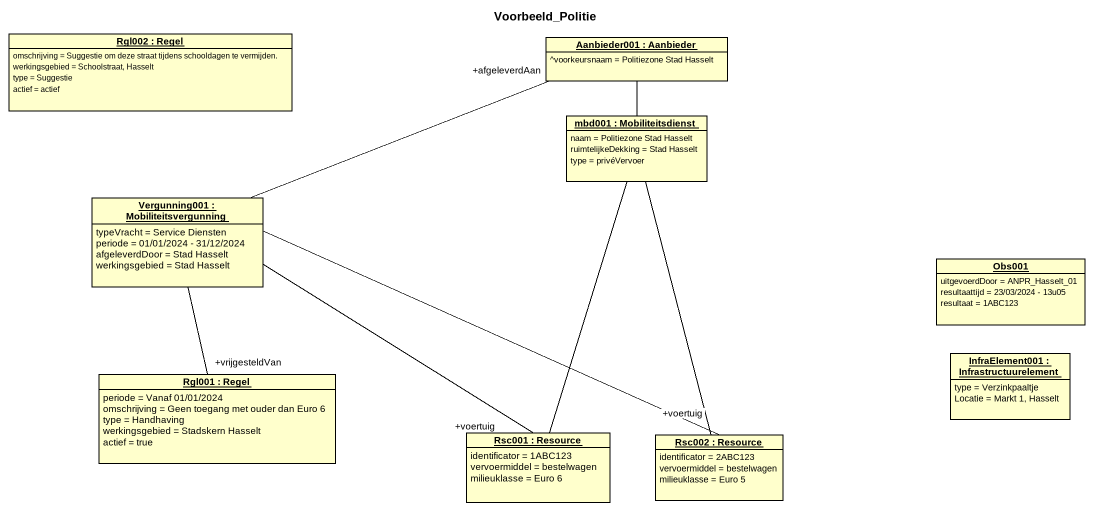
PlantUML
@startuml
title Voorbeeld_Politie
hide circle
hide empty members
object "Rgl002 : Regel" as Rgl002 {
  omschrijving = Suggestie om deze straat tijdens schooldagen te vermijden.
  werkingsgebied = Schoolstraat, Hasselt
  type = Suggestie
  actief = actief
}
object "Aanbieder001 : Aanbieder" as Aanbieder001 {
  ^voorkeursnaam = Politiezone Stad Hasselt
}
object "mbd001 : Mobiliteitsdienst" as mbd001 {
  naam = Politiezone Stad Hasselt
  ruimtelijkeDekking = Stad Hasselt
  type = privéVervoer
}
object "Vergunning001 : Mobiliteitsvergunning" as Vergunning001 {
  typeVracht = Service Diensten
  periode = 01/01/2024 - 31/12/2024
  afgeleverdDoor = Stad Hasselt
  werkingsgebied = Stad Hasselt
}
object Obs001 {
  uitgevoerdDoor = ANPR_Hasselt_01
  resultaattijd = 23/03/2024 - 13u05
  resultaat = 1ABC123
}
object "Rgl001 : Regel" as Rgl001 {
  periode = Vanaf 01/01/2024
  omschrijving = Geen toegang met ouder dan Euro 6
  type = Handhaving
  werkingsgebied = Stadskern Hasselt
  actief = true
}
object "InfraElement001 : Infrastructuurelement" as InfraElement001 {
  type = Verzinkpaaltje
  Locatie = Markt 1, Hasselt
}
object "Rsc001 : Resource" as Rsc001 {
  identificator = 1ABC123
  vervoermiddel = bestelwagen
  milieuklasse = Euro 6
}
object "Rsc002 : Resource" as Rsc002 {
  identificator = 2ABC123
  vervoermiddel = bestelwagen
  milieuklasse = Euro 5
}
Aanbieder001 -- mbd001
mbd001 -- Rsc001
mbd001 -- Rsc002
Vergunning001 -right- "+afgeleverdAan" Aanbieder001
Vergunning001 -- "+vrijgesteldVan" Rgl001
Vergunning001 -- "+voertuig" Rsc001
Vergunning001 -right- "+voertuig" Rsc002
@enduml
